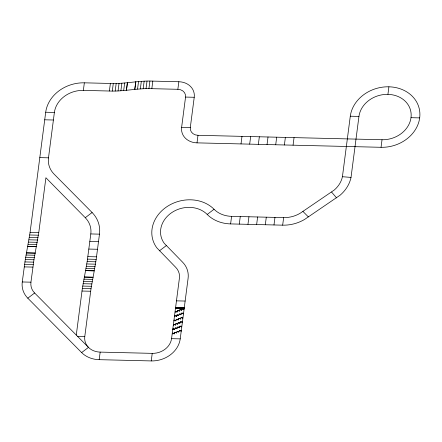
<?xml version="1.0" encoding="UTF-8"?>
<svg xmlns="http://www.w3.org/2000/svg" width="442" height="442" viewBox="0 0 442 442"><rect width="100%" height="100%" fill="white"/><g stroke="black" fill="none" stroke-linecap="round" stroke-linejoin="round"><path stroke-width="0.66" d="M76.273 335.058L82.334 288.527L87.157 261.587L90.803 233.94A26.459 22.387 -15.3 0 0 85.267 217.713L45.902 177.745L38.758 232.685L30.067 232.475L45.703 112.24L54.383 112.45A26.459 22.387 -15.3 0 1 83.361 90.389L109.389 91.019C123.611 91.632 137.611 88.057 151.833 88.671L177.861 89.301A8.818 7.464 -15.3 0 1 185.557 97.074L181.623 127.324A17.641 14.923 -15.3 0 0 197.01 142.865L381.048 147.302A35.277 29.852 -15.3 0 0 419.685 117.887A35.277 29.852 -15.3 0 0 388.91 86.803L387.927 94.367A26.459 22.387 -15.3 0 0 358.948 116.423L351.02 177.419A35.277 29.852 -15.3 0 1 340.147 195.176L304.604 219.425A35.277 29.852 -15.3 0 1 282.665 225.166L230.608 223.912A35.277 29.852 -15.3 0 1 207.215 214.458A26.459 22.387 -15.3 0 0 171.783 212.585A26.459 22.387 -15.3 0 0 164.28 243.371L182.557 262.145A26.459 22.387 -15.3 0 1 188.093 278.366L180.225 338.865A26.459 22.387 -15.3 0 1 151.247 360.926L99.179 359.672A26.459 22.387 -15.3 0 1 81.637 352.583L27.802 298.195A26.459 22.387 -15.3 0 1 22.26 281.968L25.293 259.553L30.084 232.475M81.637 352.583L88.472 347.384L34.631 292.996A17.641 14.923 -15.3 0 1 30.94 282.178L33.968 259.763L38.758 232.685M48.471 157.987L54.383 112.45M83.361 90.389L84.345 82.825L110.373 83.455C124.594 84.074 138.595 80.494 152.816 81.113L178.844 81.737A17.641 14.923 -15.3 0 1 194.231 97.279L190.298 127.528A8.818 7.464 -15.3 0 0 197.994 135.302L382.026 139.738A26.459 22.387 -15.3 0 0 411.005 117.677L419.685 117.887M109.389 91.019L110.373 83.455M112.301 91.052L113.285 83.488M115.191 91.03L116.174 83.466M180.225 338.865L171.551 338.66A17.641 14.923 -15.3 0 1 152.23 353.362L100.163 352.108A17.641 14.923 -15.3 0 1 84.776 336.566L91.013 288.731L94.251 270.841L85.577 270.62L94.251 270.83L96.19 259.349L99.478 234.149A35.277 29.852 -15.3 0 0 92.096 212.514L54.018 174.049A26.459 22.387 -15.3 0 1 48.316 160.789L48.482 157.822L39.802 157.612M118.053 90.941L119.036 83.378M120.881 90.787L121.865 83.229M123.677 90.577L124.661 83.013M99.179 359.672L100.163 352.108M137.545 89.113L138.528 81.549M140.341 88.903L141.324 81.339M143.169 88.748L144.153 81.19M146.031 88.66L147.015 81.101M148.921 88.638L149.904 81.074M151.833 88.671L152.816 81.113M177.861 89.301L178.844 81.737M151.247 360.926L152.23 353.362M171.551 338.66L179.413 278.162A17.641 14.923 -15.3 0 0 175.723 267.344L156.799 247.807A35.277 29.852 -15.3 0 1 166.8 206.762A35.277 29.852 -15.3 0 1 214.05 209.259A26.459 22.387 -15.3 0 0 231.591 216.348L283.648 217.602A26.459 22.387 -15.3 0 0 300.101 213.298L334.268 190.032A26.459 22.387 -15.3 0 0 342.428 176.712L350.291 116.213A35.277 29.852 -15.3 0 1 388.91 86.803M197.01 142.865L197.994 135.302M176.026 308.422L176.148 307.477M176.568 308.433L176.69 307.488M177.109 308.45L177.231 307.505M177.651 308.461L177.772 307.516M178.192 308.472L178.319 307.527M178.734 308.488L178.861 307.544M179.281 308.499L179.402 307.555M179.822 308.51L179.944 307.566M180.364 308.527L180.485 307.582M180.905 308.538L181.027 307.593M181.447 308.555L181.568 307.604M181.988 308.566L182.115 307.621M182.535 308.577L182.657 307.632M183.076 308.593L183.198 307.649M183.618 308.604L183.739 307.66M230.608 223.912L231.591 216.348M241.006 143.926L241.989 136.363M239.282 224.122L240.266 216.558M249.68 144.136L250.664 136.572M247.956 224.332L248.94 216.768M258.36 144.341L259.344 136.782M256.636 224.536L257.62 216.978M267.034 144.551L268.018 136.992M265.31 224.746L266.294 217.188M275.709 144.761L276.692 137.197M273.985 224.956L274.968 217.392M284.388 144.97L285.372 137.407M282.665 225.166L283.648 217.602M293.063 145.18L294.046 137.617M381.048 147.302L382.026 139.738M85.267 217.713L92.096 212.514M27.802 298.195L34.631 292.996M159.407 250.857L166.236 245.658M207.215 214.458L214.05 209.259M185.557 97.074L194.231 97.279M350.274 116.213L358.948 116.423M44.719 119.804L53.399 120.009M181.623 127.324L190.298 127.528M90.803 233.94L99.478 234.149M29.741 234.989L38.415 235.199M29.387 237.437L38.062 237.641M29.012 239.807L37.686 240.017M89.82 241.503L98.494 241.713M28.625 242.111L37.299 242.315M28.222 244.332L36.896 244.537M88.836 249.067L97.511 249.271M26.084 255.034L34.758 255.244M87.853 256.625L96.527 256.835M25.68 257.255L34.354 257.465M87.51 259.139L96.19 259.349M25.293 259.553L33.968 259.763M87.157 261.587L95.831 261.797M24.918 261.929L33.598 262.139M86.781 263.962L95.461 264.167M24.564 264.371L33.238 264.581M86.394 266.261L95.074 266.471M24.222 266.885L32.901 267.095M85.991 268.482L94.671 268.692M83.853 279.184L92.533 279.394M83.45 281.405L92.129 281.615M22.26 281.968L30.94 282.178M83.063 283.703L91.743 283.913M82.693 286.079L91.367 286.289M82.334 288.527L91.013 288.731M81.997 291.035L90.671 291.245M176.468 300.847L185.143 301.057M175.607 307.461L184.281 307.671M175.546 307.936L184.22 308.146M175.485 308.411L184.159 308.615M77.588 336.395L84.776 336.566M342.428 176.712L351.02 177.419M302.914 211.403L308.356 216.9M331.588 192.077L336.572 197.9M387.927 94.367A26.459 22.387 -15.3 0 1 411.005 117.677M45.703 112.24A35.277 29.852 -15.3 0 1 84.345 82.825M127.412 82.737L126.429 90.301L127.423 82.737M135.777 81.825L134.793 89.389L135.788 81.825M172.479 333.18L172.369 334.03L172.673 333.373L173.971 333.406L174.104 334.075L174.214 333.224L172.479 333.18M173.043 328.831L172.933 329.682L173.236 329.025L174.54 329.058L174.667 329.726L174.778 328.876L173.043 328.831M173.612 324.483L173.502 325.334L173.8 324.677L175.104 324.71L175.236 325.378L175.347 324.527L173.612 324.483M174.176 320.135L174.065 320.986L174.369 320.328L175.667 320.362L175.8 321.03L175.91 320.179L174.176 320.135M174.739 315.787L174.629 316.638L174.933 315.98L176.236 316.013L176.364 316.682L176.474 315.831L174.739 315.787M175.308 311.439L175.198 312.29L175.496 311.632L176.8 311.665L176.933 312.334L177.043 311.483L175.308 311.439M174.772 332.29L174.662 333.135L174.966 332.483L176.264 332.511L176.397 333.18L176.507 332.329L174.772 332.29M175.336 327.936L175.225 328.787L175.529 328.135L176.833 328.163L176.96 328.831L177.071 327.981L175.336 327.936M175.899 323.588L175.789 324.439L176.093 323.787L177.397 323.815L177.529 324.483L177.64 323.632L175.899 323.588M176.468 319.24L176.358 320.091L176.662 319.439L177.96 319.467L178.093 320.135L178.203 319.284L176.468 319.24M177.032 314.892L176.922 315.743L177.225 315.091L178.529 315.118L178.656 315.787L178.767 314.936L177.032 314.892M177.596 310.544L177.485 311.395L177.789 310.743L179.093 310.77L179.225 311.439L179.336 310.588L177.596 310.544M177.065 331.395L176.955 332.246L177.253 331.588L178.557 331.622L178.69 332.285L178.8 331.434L177.065 331.395M177.629 327.047L177.518 327.898L177.822 327.24L179.12 327.273L179.253 327.936L179.364 327.086L177.629 327.047M178.192 322.699L178.082 323.55L178.386 322.892L179.69 322.925L179.817 323.588L179.927 322.737L178.192 322.699M178.761 318.351L178.651 319.201L178.949 318.544L180.253 318.577L180.386 319.24L180.496 318.389L178.761 318.351M179.325 314.002L179.214 314.853L179.518 314.196L180.817 314.229L180.949 314.892L181.06 314.041L179.325 314.002M179.888 309.654L179.778 310.505L180.082 309.848L181.386 309.881L181.513 310.544L181.623 309.693L179.888 309.654M179.353 330.5L179.242 331.351L179.546 330.693L180.85 330.726L180.982 331.395L181.093 330.544L179.353 330.5M179.922 326.152L179.811 327.003L180.115 326.345L181.413 326.378L181.546 327.047L181.656 326.196L179.922 326.152M180.485 321.804L180.375 322.654L180.679 321.997L181.982 322.03L182.11 322.699L182.22 321.848L180.485 321.804M181.049 317.455L180.938 318.306L181.242 317.649L182.546 317.682L182.679 318.351L182.789 317.5L181.049 317.455M181.618 313.107L181.507 313.958L181.811 313.301L183.11 313.334L183.242 314.002L183.353 313.151L181.618 313.107M182.181 308.759L182.071 309.61L182.375 308.952L183.679 308.986L183.806 309.654L183.916 308.803L182.181 308.759M36.482 246.675L27.807 246.47L36.482 246.686M35.178 253.106L26.498 252.896L35.172 253.117M92.947 277.256L84.273 277.046L92.947 277.267"/></g></svg>
